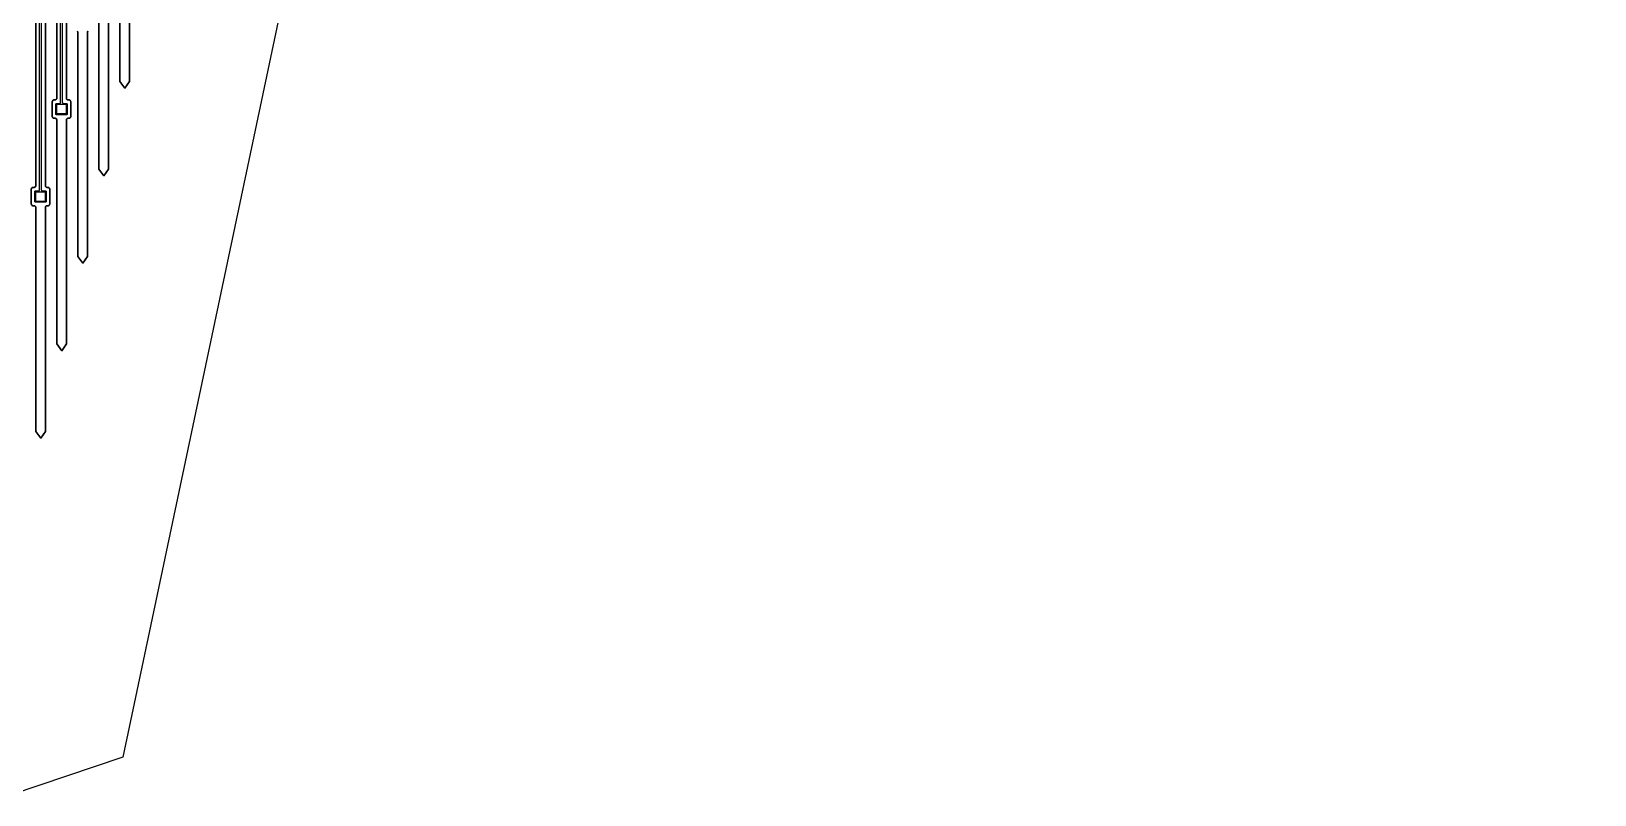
# Model space of a CAD drawing. Extents: x -2057 to 2225, y -44 to 31181.
# Drawn here: x 104 to 1891, y -44 to 829 of the extents above; entities that cross this region are included whole.
import ezdxf

# ---------------------------------------------------------------- set-up
doc = ezdxf.new("R2010")
doc.units = 0
for name, color, linetype in [('electrode', 6, 'CONTINUOUS'), ('etching', 7, 'CONTINUOUS'), ('L2D0_etching2', 4, 'CONTINUOUS'), ('L3D0_etching3', 5, 'CONTINUOUS'), ('metalization', 8, 'CONTINUOUS'), ('polyimide', 9, 'CONTINUOUS'), ('polyimide_etch_borders', 10, 'CONTINUOUS')]:
    doc.layers.add(name, color=color, linetype=linetype)

msp = doc.modelspace()

# ---------------------------------------------------------------- linework, layer by layer
at = {"layer": 'electrode'}
for points in [[(133.66, 734.247), (133.573, 734.255), (133.487, 734.27), (133.402, 734.293), (133.32, 734.323), (133.241, 734.36), (133.166, 734.403), (133.094, 734.453), (133.027, 734.509), (132.965, 734.571), (132.909, 734.638), (132.859, 734.71), (132.816, 734.785), (132.779, 734.864), (132.749, 734.946), (132.726, 735.031), (132.711, 735.117), (132.703, 735.204), (132.703, 744.291), (132.711, 744.378), (132.726, 744.464), (132.749, 744.548), (132.779, 744.63), (132.816, 744.71), (132.859, 744.785), (132.909, 744.857), (132.965, 744.924), (133.027, 744.985), (133.094, 745.042), (133.166, 745.092), (133.241, 745.135), (133.32, 745.172), (133.402, 745.202), (133.487, 745.225), (133.573, 745.24), (133.66, 745.247), (142.747, 745.247), (142.834, 745.24), (142.92, 745.225), (143.004, 745.202), (143.086, 745.172), (143.166, 745.135), (143.241, 745.092), (143.313, 745.042), (143.38, 744.985), (143.441, 744.924), (143.498, 744.857), (143.548, 744.785), (143.591, 744.71), (143.628, 744.63), (143.658, 744.548), (143.681, 744.464), (143.696, 744.378), (143.703, 744.291), (143.703, 735.204), (143.696, 735.117), (143.681, 735.031), (143.658, 734.946), (143.628, 734.864), (143.591, 734.785), (143.548, 734.71), (143.498, 734.638), (143.441, 734.571), (143.38, 734.509), (143.313, 734.453), (143.241, 734.403), (143.166, 734.36), (143.086, 734.323), (143.004, 734.293), (142.92, 734.27), (142.834, 734.255), (142.747, 734.247)], [(109.66, 634.247), (109.573, 634.255), (109.487, 634.27), (109.402, 634.293), (109.32, 634.323), (109.241, 634.36), (109.166, 634.403), (109.094, 634.453), (109.027, 634.509), (108.965, 634.571), (108.909, 634.638), (108.859, 634.71), (108.816, 634.785), (108.779, 634.864), (108.749, 634.946), (108.726, 635.031), (108.711, 635.117), (108.703, 635.204), (108.703, 644.291), (108.711, 644.378), (108.726, 644.464), (108.749, 644.548), (108.779, 644.63), (108.816, 644.71), (108.859, 644.785), (108.909, 644.857), (108.965, 644.924), (109.027, 644.985), (109.094, 645.042), (109.166, 645.092), (109.241, 645.135), (109.32, 645.172), (109.402, 645.202), (109.487, 645.225), (109.573, 645.24), (109.66, 645.247), (118.747, 645.247), (118.834, 645.24), (118.92, 645.225), (119.004, 645.202), (119.086, 645.172), (119.166, 645.135), (119.241, 645.092), (119.313, 645.042), (119.38, 644.985), (119.441, 644.924), (119.498, 644.857), (119.548, 644.785), (119.591, 644.71), (119.628, 644.63), (119.658, 644.548), (119.681, 644.464), (119.696, 644.378), (119.703, 644.291), (119.703, 635.204), (119.696, 635.117), (119.681, 635.031), (119.658, 634.946), (119.628, 634.864), (119.591, 634.785), (119.548, 634.71), (119.498, 634.638), (119.441, 634.571), (119.38, 634.509), (119.313, 634.453), (119.241, 634.403), (119.166, 634.36), (119.086, 634.323), (119.004, 634.293), (118.92, 634.27), (118.834, 634.255), (118.747, 634.247)]]:
    msp.add_lwpolyline(points, close=True, dxfattribs=at)
at = {"layer": 'etching'}
for points in [[(1890.612, 20342.595), (1890.612, 10404.624), (907.37, 8971.06), (907.37, 3311.52), (208.395, -1.125), (80.82, -44.08), (0, 0), (-775.12, 3311.52), (-775.12, 8985.76), (-1736.396, 10397.27), (-1736.396, 20343.044)], [(108.792, 9035.371), (108.792, 652.185), (108.784, 652.059), (108.769, 651.934), (108.745, 651.811), (108.714, 651.689), (108.675, 651.57), (108.629, 651.453), (108.575, 651.339), (108.515, 651.229), (108.447, 651.123), (108.373, 651.021), (108.293, 650.924), (108.207, 650.832), (108.116, 650.746), (108.019, 650.666), (107.917, 650.592), (107.811, 650.525), (107.701, 650.465), (107.587, 650.411), (107.47, 650.365), (107.351, 650.326), (107.229, 650.295), (107.105, 650.271), (106.981, 650.255), (106.855, 650.247), (105.641, 650.247), (105.515, 650.24), (105.39, 650.224), (105.267, 650.2), (105.145, 650.169), (105.026, 650.13), (104.909, 650.084), (104.795, 650.03), (104.685, 649.97), (104.579, 649.902), (104.477, 649.828), (104.38, 649.748), (104.288, 649.662), (104.202, 649.571), (104.122, 649.474), (104.048, 649.372), (103.981, 649.266), (103.921, 649.156), (103.867, 649.042), (103.821, 648.925), (103.782, 648.806), (103.751, 648.684), (103.727, 648.56), (103.711, 648.436), (103.703, 648.31), (103.703, 631.185), (103.711, 631.059), (103.727, 630.934), (103.751, 630.811), (103.782, 630.689), (103.821, 630.57), (103.867, 630.453), (103.921, 630.339), (103.981, 630.229), (104.048, 630.123), (104.122, 630.021), (104.202, 629.924), (104.288, 629.832), (104.38, 629.746), (104.477, 629.666), (104.579, 629.592), (104.685, 629.525), (104.795, 629.465), (104.909, 629.411), (105.026, 629.365), (105.145, 629.326), (105.267, 629.295), (105.39, 629.271), (105.515, 629.255), (105.641, 629.247), (106.855, 629.247), (106.981, 629.24), (107.105, 629.224), (107.229, 629.2), (107.351, 629.169), (107.47, 629.13), (107.587, 629.084), (107.701, 629.03), (107.811, 628.97), (107.917, 628.902), (108.019, 628.828), (108.116, 628.748), (108.207, 628.662), (108.293, 628.571), (108.373, 628.474), (108.447, 628.372), (108.515, 628.266), (108.575, 628.156), (108.629, 628.042), (108.675, 627.925), (108.714, 627.806), (108.745, 627.684), (108.769, 627.56), (108.784, 627.436), (108.792, 627.31), (108.792, 371.247), (114.472, 363.52), (119.754, 371.247), (119.792, 627.31), (119.8, 627.436), (119.816, 627.56), (119.84, 627.684), (119.871, 627.806), (119.91, 627.925), (119.956, 628.042), (120.009, 628.156), (120.07, 628.266), (120.137, 628.372), (120.211, 628.474), (120.291, 628.571), (120.377, 628.662), (120.469, 628.748), (120.566, 628.828), (120.668, 628.902), (120.774, 628.97), (120.884, 629.03), (120.998, 629.084), (121.114, 629.13), (121.234, 629.169), (121.356, 629.2), (121.479, 629.224), (121.604, 629.24), (121.729, 629.247), (122.766, 629.247), (122.892, 629.255), (123.016, 629.271), (123.14, 629.295), (123.262, 629.326), (123.381, 629.365), (123.498, 629.411), (123.612, 629.465), (123.722, 629.525), (123.828, 629.592), (123.93, 629.666), (124.027, 629.746), (124.118, 629.832), (124.204, 629.924), (124.284, 630.021), (124.358, 630.123), (124.426, 630.229), (124.486, 630.339), (124.54, 630.453), (124.586, 630.57), (124.625, 630.689), (124.656, 630.811), (124.68, 630.934), (124.696, 631.059), (124.703, 631.185), (124.703, 648.31), (124.696, 648.436), (124.68, 648.56), (124.656, 648.684), (124.625, 648.806), (124.586, 648.925), (124.54, 649.042), (124.486, 649.156), (124.426, 649.266), (124.358, 649.372), (124.284, 649.474), (124.204, 649.571), (124.118, 649.662), (124.027, 649.748), (123.93, 649.828), (123.828, 649.902), (123.722, 649.97), (123.612, 650.03), (123.498, 650.084), (123.381, 650.13), (123.262, 650.169), (123.14, 650.2), (123.016, 650.224), (122.892, 650.24), (122.766, 650.247), (121.729, 650.247), (121.604, 650.255), (121.479, 650.271), (121.356, 650.295), (121.234, 650.326), (121.114, 650.365), (120.998, 650.411), (120.884, 650.465), (120.774, 650.525), (120.668, 650.592), (120.566, 650.666), (120.469, 650.746), (120.377, 650.832), (120.291, 650.924), (120.211, 651.021), (120.137, 651.123), (120.07, 651.229), (120.009, 651.339), (119.956, 651.453), (119.91, 651.57), (119.871, 651.689), (119.84, 651.811), (119.816, 651.934), (119.8, 652.059), (119.792, 652.185), (119.792, 9035.371)], [(132.792, 9035.371), (132.792, 752.185), (132.784, 752.059), (132.769, 751.934), (132.745, 751.811), (132.714, 751.689), (132.675, 751.57), (132.629, 751.453), (132.575, 751.339), (132.515, 751.229), (132.447, 751.123), (132.373, 751.021), (132.293, 750.924), (132.207, 750.832), (132.116, 750.746), (132.019, 750.666), (131.917, 750.592), (131.811, 750.525), (131.701, 750.465), (131.587, 750.411), (131.47, 750.365), (131.351, 750.326), (131.229, 750.295), (131.105, 750.271), (130.981, 750.255), (130.855, 750.247), (129.641, 750.247), (129.515, 750.24), (129.39, 750.224), (129.267, 750.2), (129.145, 750.169), (129.026, 750.13), (128.909, 750.084), (128.795, 750.03), (128.685, 749.97), (128.579, 749.902), (128.477, 749.828), (128.38, 749.748), (128.288, 749.662), (128.202, 749.571), (128.122, 749.474), (128.048, 749.372), (127.981, 749.266), (127.921, 749.156), (127.867, 749.042), (127.821, 748.925), (127.782, 748.806), (127.751, 748.684), (127.727, 748.56), (127.711, 748.436), (127.703, 748.31), (127.703, 731.185), (127.711, 731.059), (127.727, 730.934), (127.751, 730.811), (127.782, 730.689), (127.821, 730.57), (127.867, 730.453), (127.921, 730.339), (127.981, 730.229), (128.048, 730.123), (128.122, 730.021), (128.202, 729.924), (128.288, 729.832), (128.38, 729.746), (128.477, 729.666), (128.579, 729.592), (128.685, 729.525), (128.795, 729.465), (128.909, 729.411), (129.026, 729.365), (129.145, 729.326), (129.267, 729.295), (129.39, 729.271), (129.515, 729.255), (129.641, 729.247), (130.855, 729.247), (130.981, 729.24), (131.105, 729.224), (131.229, 729.2), (131.351, 729.169), (131.47, 729.13), (131.587, 729.084), (131.701, 729.03), (131.811, 728.97), (131.917, 728.902), (132.019, 728.828), (132.116, 728.748), (132.207, 728.662), (132.293, 728.571), (132.373, 728.474), (132.447, 728.372), (132.515, 728.266), (132.575, 728.156), (132.629, 728.042), (132.675, 727.925), (132.714, 727.806), (132.745, 727.684), (132.769, 727.56), (132.784, 727.436), (132.792, 727.31), (132.792, 471.247), (138.472, 463.52), (143.754, 471.247), (143.792, 727.31), (143.8, 727.436), (143.816, 727.56), (143.84, 727.684), (143.871, 727.806), (143.91, 727.925), (143.956, 728.042), (144.009, 728.156), (144.07, 728.266), (144.137, 728.372), (144.211, 728.474), (144.291, 728.571), (144.377, 728.662), (144.469, 728.748), (144.566, 728.828), (144.668, 728.902), (144.774, 728.97), (144.884, 729.03), (144.998, 729.084), (145.114, 729.13), (145.234, 729.169), (145.356, 729.2), (145.479, 729.224), (145.604, 729.24), (145.729, 729.247), (146.766, 729.247), (146.892, 729.255), (147.016, 729.271), (147.14, 729.295), (147.262, 729.326), (147.381, 729.365), (147.498, 729.411), (147.612, 729.465), (147.722, 729.525), (147.828, 729.592), (147.93, 729.666), (148.027, 729.746), (148.118, 729.832), (148.204, 729.924), (148.284, 730.021), (148.358, 730.123), (148.426, 730.229), (148.486, 730.339), (148.54, 730.453), (148.586, 730.57), (148.625, 730.689), (148.656, 730.811), (148.68, 730.934), (148.696, 731.059), (148.703, 731.185), (148.703, 748.31), (148.696, 748.436), (148.68, 748.56), (148.656, 748.684), (148.625, 748.806), (148.586, 748.925), (148.54, 749.042), (148.486, 749.156), (148.426, 749.266), (148.358, 749.372), (148.284, 749.474), (148.204, 749.571), (148.118, 749.662), (148.027, 749.748), (147.93, 749.828), (147.828, 749.902), (147.722, 749.97), (147.612, 750.03), (147.498, 750.084), (147.381, 750.13), (147.262, 750.169), (147.14, 750.2), (147.016, 750.224), (146.892, 750.24), (146.766, 750.247), (145.729, 750.247), (145.604, 750.255), (145.479, 750.271), (145.356, 750.295), (145.234, 750.326), (145.114, 750.365), (144.998, 750.411), (144.884, 750.465), (144.774, 750.525), (144.668, 750.592), (144.566, 750.666), (144.469, 750.746), (144.377, 750.832), (144.291, 750.924), (144.211, 751.021), (144.137, 751.123), (144.07, 751.229), (144.009, 751.339), (143.956, 751.453), (143.91, 751.57), (143.871, 751.689), (143.84, 751.811), (143.816, 751.934), (143.8, 752.059), (143.792, 752.185), (143.792, 9035.371)], [(204.792, 1027.31), (204.792, 771.247), (210.472, 763.52), (215.754, 771.247), (215.792, 1027.31)], [(180.792, 927.31), (180.792, 671.247), (186.472, 663.52), (191.754, 671.247), (191.792, 927.31)], [(156.116, 828.748), (156.207, 828.662), (156.293, 828.571), (156.373, 828.474), (156.447, 828.372), (156.515, 828.266), (156.575, 828.156), (156.629, 828.042), (156.675, 827.925), (156.714, 827.806), (156.745, 827.684), (156.769, 827.56), (156.784, 827.436), (156.792, 827.31), (156.792, 571.247), (162.472, 563.52), (167.754, 571.247), (167.792, 827.31), (167.8, 827.436), (167.816, 827.56), (167.84, 827.684), (167.871, 827.806), (167.91, 827.925), (167.956, 828.042), (168.009, 828.156), (168.07, 828.266), (168.137, 828.372), (168.211, 828.474), (168.291, 828.571), (168.377, 828.662), (168.469, 828.748)]]:
    msp.add_lwpolyline(points, dxfattribs=at)
at = {"layer": 'L2D0_etching2'}
msp.add_lwpolyline([(1890.612, 20342.595), (1890.612, 10404.624), (907.37, 8971.06), (907.37, 3311.52), (208.395, -1.125), (80.82, -44.08), (0, 0), (-775.12, 3311.52), (-775.12, 8985.76), (-1736.396, 10397.27), (-1736.396, 20343.044)], dxfattribs=at)
at = {"layer": 'L3D0_etching3'}
for points in [[(1890.612, 20342.595), (1890.612, 10404.624), (907.37, 8971.06), (907.37, 3311.52), (208.395, -1.125), (80.82, -44.08), (0, 0), (-775.12, 3311.52), (-775.12, 8985.76), (-1736.396, 10397.27), (-1736.396, 20343.044)], [(108.792, 9035.371), (108.792, 652.185), (108.784, 652.059), (108.769, 651.934), (108.745, 651.811), (108.714, 651.689), (108.675, 651.57), (108.629, 651.453), (108.575, 651.339), (108.515, 651.229), (108.447, 651.123), (108.373, 651.021), (108.293, 650.924), (108.207, 650.832), (108.116, 650.746), (108.019, 650.666), (107.917, 650.592), (107.811, 650.525), (107.701, 650.465), (107.587, 650.411), (107.47, 650.365), (107.351, 650.326), (107.229, 650.295), (107.105, 650.271), (106.981, 650.255), (106.855, 650.247), (105.641, 650.247), (105.515, 650.24), (105.39, 650.224), (105.267, 650.2), (105.145, 650.169), (105.026, 650.13), (104.909, 650.084), (104.795, 650.03), (104.685, 649.97), (104.579, 649.902), (104.477, 649.828), (104.38, 649.748), (104.288, 649.662), (104.202, 649.571), (104.122, 649.474), (104.048, 649.372), (103.981, 649.266), (103.921, 649.156), (103.867, 649.042), (103.821, 648.925), (103.782, 648.806), (103.751, 648.684), (103.727, 648.56), (103.711, 648.436), (103.703, 648.31), (103.703, 631.185), (103.711, 631.059), (103.727, 630.934), (103.751, 630.811), (103.782, 630.689), (103.821, 630.57), (103.867, 630.453), (103.921, 630.339), (103.981, 630.229), (104.048, 630.123), (104.122, 630.021), (104.202, 629.924), (104.288, 629.832), (104.38, 629.746), (104.477, 629.666), (104.579, 629.592), (104.685, 629.525), (104.795, 629.465), (104.909, 629.411), (105.026, 629.365), (105.145, 629.326), (105.267, 629.295), (105.39, 629.271), (105.515, 629.255), (105.641, 629.247), (106.855, 629.247), (106.981, 629.24), (107.105, 629.224), (107.229, 629.2), (107.351, 629.169), (107.47, 629.13), (107.587, 629.084), (107.701, 629.03), (107.811, 628.97), (107.917, 628.902), (108.019, 628.828), (108.116, 628.748), (108.207, 628.662), (108.293, 628.571), (108.373, 628.474), (108.447, 628.372), (108.515, 628.266), (108.575, 628.156), (108.629, 628.042), (108.675, 627.925), (108.714, 627.806), (108.745, 627.684), (108.769, 627.56), (108.784, 627.436), (108.792, 627.31), (108.792, 371.247), (114.472, 363.52), (119.754, 371.247), (119.792, 627.31), (119.8, 627.436), (119.816, 627.56), (119.84, 627.684), (119.871, 627.806), (119.91, 627.925), (119.956, 628.042), (120.009, 628.156), (120.07, 628.266), (120.137, 628.372), (120.211, 628.474), (120.291, 628.571), (120.377, 628.662), (120.469, 628.748), (120.566, 628.828), (120.668, 628.902), (120.774, 628.97), (120.884, 629.03), (120.998, 629.084), (121.114, 629.13), (121.234, 629.169), (121.356, 629.2), (121.479, 629.224), (121.604, 629.24), (121.729, 629.247), (122.766, 629.247), (122.892, 629.255), (123.016, 629.271), (123.14, 629.295), (123.262, 629.326), (123.381, 629.365), (123.498, 629.411), (123.612, 629.465), (123.722, 629.525), (123.828, 629.592), (123.93, 629.666), (124.027, 629.746), (124.118, 629.832), (124.204, 629.924), (124.284, 630.021), (124.358, 630.123), (124.426, 630.229), (124.486, 630.339), (124.54, 630.453), (124.586, 630.57), (124.625, 630.689), (124.656, 630.811), (124.68, 630.934), (124.696, 631.059), (124.703, 631.185), (124.703, 648.31), (124.696, 648.436), (124.68, 648.56), (124.656, 648.684), (124.625, 648.806), (124.586, 648.925), (124.54, 649.042), (124.486, 649.156), (124.426, 649.266), (124.358, 649.372), (124.284, 649.474), (124.204, 649.571), (124.118, 649.662), (124.027, 649.748), (123.93, 649.828), (123.828, 649.902), (123.722, 649.97), (123.612, 650.03), (123.498, 650.084), (123.381, 650.13), (123.262, 650.169), (123.14, 650.2), (123.016, 650.224), (122.892, 650.24), (122.766, 650.247), (121.729, 650.247), (121.604, 650.255), (121.479, 650.271), (121.356, 650.295), (121.234, 650.326), (121.114, 650.365), (120.998, 650.411), (120.884, 650.465), (120.774, 650.525), (120.668, 650.592), (120.566, 650.666), (120.469, 650.746), (120.377, 650.832), (120.291, 650.924), (120.211, 651.021), (120.137, 651.123), (120.07, 651.229), (120.009, 651.339), (119.956, 651.453), (119.91, 651.57), (119.871, 651.689), (119.84, 651.811), (119.816, 651.934), (119.8, 652.059), (119.792, 652.185), (119.792, 9035.371)], [(132.792, 9035.371), (132.792, 752.185), (132.784, 752.059), (132.769, 751.934), (132.745, 751.811), (132.714, 751.689), (132.675, 751.57), (132.629, 751.453), (132.575, 751.339), (132.515, 751.229), (132.447, 751.123), (132.373, 751.021), (132.293, 750.924), (132.207, 750.832), (132.116, 750.746), (132.019, 750.666), (131.917, 750.592), (131.811, 750.525), (131.701, 750.465), (131.587, 750.411), (131.47, 750.365), (131.351, 750.326), (131.229, 750.295), (131.105, 750.271), (130.981, 750.255), (130.855, 750.247), (129.641, 750.247), (129.515, 750.24), (129.39, 750.224), (129.267, 750.2), (129.145, 750.169), (129.026, 750.13), (128.909, 750.084), (128.795, 750.03), (128.685, 749.97), (128.579, 749.902), (128.477, 749.828), (128.38, 749.748), (128.288, 749.662), (128.202, 749.571), (128.122, 749.474), (128.048, 749.372), (127.981, 749.266), (127.921, 749.156), (127.867, 749.042), (127.821, 748.925), (127.782, 748.806), (127.751, 748.684), (127.727, 748.56), (127.711, 748.436), (127.703, 748.31), (127.703, 731.185), (127.711, 731.059), (127.727, 730.934), (127.751, 730.811), (127.782, 730.689), (127.821, 730.57), (127.867, 730.453), (127.921, 730.339), (127.981, 730.229), (128.048, 730.123), (128.122, 730.021), (128.202, 729.924), (128.288, 729.832), (128.38, 729.746), (128.477, 729.666), (128.579, 729.592), (128.685, 729.525), (128.795, 729.465), (128.909, 729.411), (129.026, 729.365), (129.145, 729.326), (129.267, 729.295), (129.39, 729.271), (129.515, 729.255), (129.641, 729.247), (130.855, 729.247), (130.981, 729.24), (131.105, 729.224), (131.229, 729.2), (131.351, 729.169), (131.47, 729.13), (131.587, 729.084), (131.701, 729.03), (131.811, 728.97), (131.917, 728.902), (132.019, 728.828), (132.116, 728.748), (132.207, 728.662), (132.293, 728.571), (132.373, 728.474), (132.447, 728.372), (132.515, 728.266), (132.575, 728.156), (132.629, 728.042), (132.675, 727.925), (132.714, 727.806), (132.745, 727.684), (132.769, 727.56), (132.784, 727.436), (132.792, 727.31), (132.792, 471.247), (138.472, 463.52), (143.754, 471.247), (143.792, 727.31), (143.8, 727.436), (143.816, 727.56), (143.84, 727.684), (143.871, 727.806), (143.91, 727.925), (143.956, 728.042), (144.009, 728.156), (144.07, 728.266), (144.137, 728.372), (144.211, 728.474), (144.291, 728.571), (144.377, 728.662), (144.469, 728.748), (144.566, 728.828), (144.668, 728.902), (144.774, 728.97), (144.884, 729.03), (144.998, 729.084), (145.114, 729.13), (145.234, 729.169), (145.356, 729.2), (145.479, 729.224), (145.604, 729.24), (145.729, 729.247), (146.766, 729.247), (146.892, 729.255), (147.016, 729.271), (147.14, 729.295), (147.262, 729.326), (147.381, 729.365), (147.498, 729.411), (147.612, 729.465), (147.722, 729.525), (147.828, 729.592), (147.93, 729.666), (148.027, 729.746), (148.118, 729.832), (148.204, 729.924), (148.284, 730.021), (148.358, 730.123), (148.426, 730.229), (148.486, 730.339), (148.54, 730.453), (148.586, 730.57), (148.625, 730.689), (148.656, 730.811), (148.68, 730.934), (148.696, 731.059), (148.703, 731.185), (148.703, 748.31), (148.696, 748.436), (148.68, 748.56), (148.656, 748.684), (148.625, 748.806), (148.586, 748.925), (148.54, 749.042), (148.486, 749.156), (148.426, 749.266), (148.358, 749.372), (148.284, 749.474), (148.204, 749.571), (148.118, 749.662), (148.027, 749.748), (147.93, 749.828), (147.828, 749.902), (147.722, 749.97), (147.612, 750.03), (147.498, 750.084), (147.381, 750.13), (147.262, 750.169), (147.14, 750.2), (147.016, 750.224), (146.892, 750.24), (146.766, 750.247), (145.729, 750.247), (145.604, 750.255), (145.479, 750.271), (145.356, 750.295), (145.234, 750.326), (145.114, 750.365), (144.998, 750.411), (144.884, 750.465), (144.774, 750.525), (144.668, 750.592), (144.566, 750.666), (144.469, 750.746), (144.377, 750.832), (144.291, 750.924), (144.211, 751.021), (144.137, 751.123), (144.07, 751.229), (144.009, 751.339), (143.956, 751.453), (143.91, 751.57), (143.871, 751.689), (143.84, 751.811), (143.816, 751.934), (143.8, 752.059), (143.792, 752.185), (143.792, 9035.371)], [(204.792, 1027.31), (204.792, 771.247), (210.472, 763.52), (215.754, 771.247), (215.792, 1027.31)], [(180.792, 927.31), (180.792, 671.247), (186.472, 663.52), (191.754, 671.247), (191.792, 927.31)], [(156.116, 828.748), (156.207, 828.662), (156.293, 828.571), (156.373, 828.474), (156.447, 828.372), (156.515, 828.266), (156.575, 828.156), (156.629, 828.042), (156.675, 827.925), (156.714, 827.806), (156.745, 827.684), (156.769, 827.56), (156.784, 827.436), (156.792, 827.31), (156.792, 571.247), (162.472, 563.52), (167.754, 571.247), (167.792, 827.31), (167.8, 827.436), (167.816, 827.56), (167.84, 827.684), (167.871, 827.806), (167.91, 827.925), (167.956, 828.042), (168.009, 828.156), (168.07, 828.266), (168.137, 828.372), (168.211, 828.474), (168.291, 828.571), (168.377, 828.662), (168.469, 828.748)]]:
    msp.add_lwpolyline(points, dxfattribs=at)
at = {"layer": 'metalization'}
for points in [[(115.142, 9040.22), (115.142, 647.204), (115.15, 647.117), (115.165, 647.031), (115.188, 646.946), (115.218, 646.864), (115.254, 646.785), (115.298, 646.71), (115.348, 646.638), (115.404, 646.571), (115.466, 646.509), (115.533, 646.453), (115.604, 646.403), (115.68, 646.36), (115.759, 646.323), (115.841, 646.293), (115.926, 646.27), (116.012, 646.255), (116.099, 646.247), (119.747, 646.247), (119.834, 646.24), (119.92, 646.225), (120.004, 646.202), (120.086, 646.172), (120.166, 646.135), (120.241, 646.092), (120.313, 646.042), (120.38, 645.985), (120.441, 645.924), (120.498, 645.857), (120.548, 645.785), (120.591, 645.71), (120.628, 645.63), (120.658, 645.548), (120.681, 645.464), (120.696, 645.378), (120.703, 645.291), (120.703, 634.204), (120.696, 634.117), (120.681, 634.031), (120.658, 633.946), (120.628, 633.864), (120.591, 633.785), (120.548, 633.71), (120.498, 633.638), (120.441, 633.571), (120.38, 633.509), (120.313, 633.453), (120.241, 633.403), (120.166, 633.36), (120.086, 633.323), (120.004, 633.293), (119.92, 633.27), (119.834, 633.255), (119.747, 633.247), (108.66, 633.247), (108.573, 633.255), (108.487, 633.27), (108.402, 633.293), (108.32, 633.323), (108.241, 633.36), (108.166, 633.403), (108.094, 633.453), (108.027, 633.509), (107.965, 633.571), (107.909, 633.638), (107.859, 633.71), (107.816, 633.785), (107.779, 633.864), (107.749, 633.946), (107.726, 634.031), (107.711, 634.117), (107.703, 634.204), (107.703, 645.291), (107.711, 645.378), (107.726, 645.464), (107.749, 645.548), (107.779, 645.63), (107.816, 645.71), (107.859, 645.785), (107.909, 645.857), (107.965, 645.924), (108.027, 645.985), (108.094, 646.042), (108.166, 646.092), (108.241, 646.135), (108.32, 646.172), (108.402, 646.202), (108.487, 646.225), (108.573, 646.24), (108.66, 646.247), (112.186, 646.247), (112.273, 646.255), (112.359, 646.27), (112.443, 646.293), (112.525, 646.323), (112.604, 646.36), (112.68, 646.403), (112.752, 646.453), (112.819, 646.509), (112.88, 646.571), (112.936, 646.638), (112.986, 646.71), (113.03, 646.785), (113.067, 646.864), (113.097, 646.946), (113.12, 647.031), (113.135, 647.117), (113.142, 647.204), (113.142, 9040.22)], [(139.142, 9040.22), (139.142, 747.204), (139.15, 747.117), (139.165, 747.031), (139.188, 746.946), (139.218, 746.864), (139.254, 746.785), (139.298, 746.71), (139.348, 746.638), (139.404, 746.571), (139.466, 746.509), (139.533, 746.453), (139.604, 746.403), (139.68, 746.36), (139.759, 746.323), (139.841, 746.293), (139.926, 746.27), (140.012, 746.255), (140.099, 746.247), (143.747, 746.247), (143.834, 746.24), (143.92, 746.225), (144.004, 746.202), (144.086, 746.172), (144.166, 746.135), (144.241, 746.092), (144.313, 746.042), (144.38, 745.985), (144.441, 745.924), (144.498, 745.857), (144.548, 745.785), (144.591, 745.71), (144.628, 745.63), (144.658, 745.548), (144.681, 745.464), (144.696, 745.378), (144.703, 745.291), (144.703, 734.204), (144.696, 734.117), (144.681, 734.031), (144.658, 733.946), (144.628, 733.864), (144.591, 733.785), (144.548, 733.71), (144.498, 733.638), (144.441, 733.571), (144.38, 733.509), (144.313, 733.453), (144.241, 733.403), (144.166, 733.36), (144.086, 733.323), (144.004, 733.293), (143.92, 733.27), (143.834, 733.255), (143.747, 733.247), (132.66, 733.247), (132.573, 733.255), (132.487, 733.27), (132.402, 733.293), (132.32, 733.323), (132.241, 733.36), (132.166, 733.403), (132.094, 733.453), (132.027, 733.509), (131.965, 733.571), (131.909, 733.638), (131.859, 733.71), (131.816, 733.785), (131.779, 733.864), (131.749, 733.946), (131.726, 734.031), (131.711, 734.117), (131.703, 734.204), (131.703, 745.291), (131.711, 745.378), (131.726, 745.464), (131.749, 745.548), (131.779, 745.63), (131.816, 745.71), (131.859, 745.785), (131.909, 745.857), (131.965, 745.924), (132.027, 745.985), (132.094, 746.042), (132.166, 746.092), (132.241, 746.135), (132.32, 746.172), (132.402, 746.202), (132.487, 746.225), (132.573, 746.24), (132.66, 746.247), (136.186, 746.247), (136.273, 746.255), (136.359, 746.27), (136.443, 746.293), (136.525, 746.323), (136.604, 746.36), (136.68, 746.403), (136.752, 746.453), (136.819, 746.509), (136.88, 746.571), (136.936, 746.638), (136.986, 746.71), (137.03, 746.785), (137.067, 746.864), (137.097, 746.946), (137.12, 747.031), (137.135, 747.117), (137.142, 747.204), (137.142, 9040.22)]]:
    msp.add_lwpolyline(points, dxfattribs=at)
at = {"layer": 'polyimide'}
for points in [[(119.792, 9035.371), (119.792, 652.185), (119.8, 652.059), (119.816, 651.934), (119.84, 651.811), (119.871, 651.689), (119.91, 651.57), (119.956, 651.453), (120.009, 651.339), (120.07, 651.229), (120.137, 651.123), (120.211, 651.021), (120.291, 650.924), (120.377, 650.832), (120.469, 650.746), (120.566, 650.666), (120.668, 650.592), (120.774, 650.525), (120.884, 650.465), (120.998, 650.411), (121.114, 650.365), (121.234, 650.326), (121.356, 650.295), (121.479, 650.271), (121.604, 650.255), (121.729, 650.247), (122.766, 650.247), (122.892, 650.24), (123.016, 650.224), (123.14, 650.2), (123.262, 650.169), (123.381, 650.13), (123.498, 650.084), (123.612, 650.03), (123.722, 649.97), (123.828, 649.902), (123.93, 649.828), (124.027, 649.748), (124.118, 649.662), (124.204, 649.571), (124.284, 649.474), (124.358, 649.372), (124.426, 649.266), (124.486, 649.156), (124.54, 649.042), (124.586, 648.925), (124.625, 648.806), (124.656, 648.684), (124.68, 648.56), (124.696, 648.436), (124.703, 648.31), (124.703, 631.185), (124.696, 631.059), (124.68, 630.934), (124.656, 630.811), (124.625, 630.689), (124.586, 630.57), (124.54, 630.453), (124.486, 630.339), (124.426, 630.229), (124.358, 630.123), (124.284, 630.021), (124.204, 629.924), (124.118, 629.832), (124.027, 629.746), (123.93, 629.666), (123.828, 629.592), (123.722, 629.525), (123.612, 629.465), (123.498, 629.411), (123.381, 629.365), (123.262, 629.326), (123.14, 629.295), (123.016, 629.271), (122.892, 629.255), (122.766, 629.247), (121.729, 629.247), (121.604, 629.24), (121.479, 629.224), (121.356, 629.2), (121.234, 629.169), (121.114, 629.13), (120.998, 629.084), (120.884, 629.03), (120.774, 628.97), (120.668, 628.902), (120.566, 628.828), (120.469, 628.748), (120.377, 628.662), (120.291, 628.571), (120.211, 628.474), (120.137, 628.372), (120.07, 628.266), (120.009, 628.156), (119.956, 628.042), (119.91, 627.925), (119.871, 627.806), (119.84, 627.684), (119.816, 627.56), (119.8, 627.436), (119.792, 627.31), (119.754, 371.247), (114.472, 363.52), (108.792, 371.247), (108.792, 627.31), (108.784, 627.436), (108.769, 627.56), (108.745, 627.684), (108.714, 627.806), (108.675, 627.925), (108.629, 628.042), (108.575, 628.156), (108.515, 628.266), (108.447, 628.372), (108.373, 628.474), (108.293, 628.571), (108.207, 628.662), (108.116, 628.748), (108.019, 628.828), (107.917, 628.902), (107.811, 628.97), (107.701, 629.03), (107.587, 629.084), (107.47, 629.13), (107.351, 629.169), (107.229, 629.2), (107.105, 629.224), (106.981, 629.24), (106.855, 629.247), (105.641, 629.247), (105.515, 629.255), (105.39, 629.271), (105.267, 629.295), (105.145, 629.326), (105.026, 629.365), (104.909, 629.411), (104.795, 629.465), (104.685, 629.525), (104.579, 629.592), (104.477, 629.666), (104.38, 629.746), (104.288, 629.832), (104.202, 629.924), (104.122, 630.021), (104.048, 630.123), (103.981, 630.229), (103.921, 630.339), (103.867, 630.453), (103.821, 630.57), (103.782, 630.689), (103.751, 630.811), (103.727, 630.934), (103.711, 631.059), (103.703, 631.185), (103.703, 648.31), (103.711, 648.436), (103.727, 648.56), (103.751, 648.684), (103.782, 648.806), (103.821, 648.925), (103.867, 649.042), (103.921, 649.156), (103.981, 649.266), (104.048, 649.372), (104.122, 649.474), (104.202, 649.571), (104.288, 649.662), (104.38, 649.748), (104.477, 649.828), (104.579, 649.902), (104.685, 649.97), (104.795, 650.03), (104.909, 650.084), (105.026, 650.13), (105.145, 650.169), (105.267, 650.2), (105.39, 650.224), (105.515, 650.24), (105.641, 650.247), (106.855, 650.247), (106.981, 650.255), (107.105, 650.271), (107.229, 650.295), (107.351, 650.326), (107.47, 650.365), (107.587, 650.411), (107.701, 650.465), (107.811, 650.525), (107.917, 650.592), (108.019, 650.666), (108.116, 650.746), (108.207, 650.832), (108.293, 650.924), (108.373, 651.021), (108.447, 651.123), (108.515, 651.229), (108.575, 651.339), (108.629, 651.453), (108.675, 651.57), (108.714, 651.689), (108.745, 651.811), (108.769, 651.934), (108.784, 652.059), (108.792, 652.185), (108.792, 9035.371)], [(108.792, 9035.371), (108.792, 652.185), (108.784, 652.059), (108.769, 651.934), (108.745, 651.811), (108.714, 651.689), (108.675, 651.57), (108.629, 651.453), (108.575, 651.339), (108.515, 651.229), (108.447, 651.123), (108.373, 651.021), (108.293, 650.924), (108.207, 650.832), (108.116, 650.746), (108.019, 650.666), (107.917, 650.592), (107.811, 650.525), (107.701, 650.465), (107.587, 650.411), (107.47, 650.365), (107.351, 650.326), (107.229, 650.295), (107.105, 650.271), (106.981, 650.255), (106.855, 650.247), (105.641, 650.247), (105.515, 650.24), (105.39, 650.224), (105.267, 650.2), (105.145, 650.169), (105.026, 650.13), (104.909, 650.084), (104.795, 650.03), (104.685, 649.97), (104.579, 649.902), (104.477, 649.828), (104.38, 649.748), (104.288, 649.662), (104.202, 649.571), (104.122, 649.474), (104.048, 649.372), (103.981, 649.266), (103.921, 649.156), (103.867, 649.042), (103.821, 648.925), (103.782, 648.806), (103.751, 648.684), (103.727, 648.56), (103.711, 648.436), (103.703, 648.31), (103.703, 631.185), (103.711, 631.059), (103.727, 630.934), (103.751, 630.811), (103.782, 630.689), (103.821, 630.57), (103.867, 630.453), (103.921, 630.339), (103.981, 630.229), (104.048, 630.123), (104.122, 630.021), (104.202, 629.924), (104.288, 629.832), (104.38, 629.746), (104.477, 629.666), (104.579, 629.592), (104.685, 629.525), (104.795, 629.465), (104.909, 629.411), (105.026, 629.365), (105.145, 629.326), (105.267, 629.295), (105.39, 629.271), (105.515, 629.255), (105.641, 629.247), (106.855, 629.247), (106.981, 629.24), (107.105, 629.224), (107.229, 629.2), (107.351, 629.169), (107.47, 629.13), (107.587, 629.084), (107.701, 629.03), (107.811, 628.97), (107.917, 628.902), (108.019, 628.828), (108.116, 628.748), (108.207, 628.662), (108.293, 628.571), (108.373, 628.474), (108.447, 628.372), (108.515, 628.266), (108.575, 628.156), (108.629, 628.042), (108.675, 627.925), (108.714, 627.806), (108.745, 627.684), (108.769, 627.56), (108.784, 627.436), (108.792, 627.31), (108.792, 371.247), (114.472, 363.52), (119.754, 371.247), (119.792, 627.31), (119.8, 627.436), (119.816, 627.56), (119.84, 627.684), (119.871, 627.806), (119.91, 627.925), (119.956, 628.042), (120.009, 628.156), (120.07, 628.266), (120.137, 628.372), (120.211, 628.474), (120.291, 628.571), (120.377, 628.662), (120.469, 628.748), (120.566, 628.828), (120.668, 628.902), (120.774, 628.97), (120.884, 629.03), (120.998, 629.084), (121.114, 629.13), (121.234, 629.169), (121.356, 629.2), (121.479, 629.224), (121.604, 629.24), (121.729, 629.247), (122.766, 629.247), (122.892, 629.255), (123.016, 629.271), (123.14, 629.295), (123.262, 629.326), (123.381, 629.365), (123.498, 629.411), (123.612, 629.465), (123.722, 629.525), (123.828, 629.592), (123.93, 629.666), (124.027, 629.746), (124.118, 629.832), (124.204, 629.924), (124.284, 630.021), (124.358, 630.123), (124.426, 630.229), (124.486, 630.339), (124.54, 630.453), (124.586, 630.57), (124.625, 630.689), (124.656, 630.811), (124.68, 630.934), (124.696, 631.059), (124.703, 631.185), (124.703, 648.31), (124.696, 648.436), (124.68, 648.56), (124.656, 648.684), (124.625, 648.806), (124.586, 648.925), (124.54, 649.042), (124.486, 649.156), (124.426, 649.266), (124.358, 649.372), (124.284, 649.474), (124.204, 649.571), (124.118, 649.662), (124.027, 649.748), (123.93, 649.828), (123.828, 649.902), (123.722, 649.97), (123.612, 650.03), (123.498, 650.084), (123.381, 650.13), (123.262, 650.169), (123.14, 650.2), (123.016, 650.224), (122.892, 650.24), (122.766, 650.247), (121.729, 650.247), (121.604, 650.255), (121.479, 650.271), (121.356, 650.295), (121.234, 650.326), (121.114, 650.365), (120.998, 650.411), (120.884, 650.465), (120.774, 650.525), (120.668, 650.592), (120.566, 650.666), (120.469, 650.746), (120.377, 650.832), (120.291, 650.924), (120.211, 651.021), (120.137, 651.123), (120.07, 651.229), (120.009, 651.339), (119.956, 651.453), (119.91, 651.57), (119.871, 651.689), (119.84, 651.811), (119.816, 651.934), (119.8, 652.059), (119.792, 652.185), (119.792, 9035.371)], [(143.792, 9035.371), (143.792, 752.185), (143.8, 752.059), (143.816, 751.934), (143.84, 751.811), (143.871, 751.689), (143.91, 751.57), (143.956, 751.453), (144.009, 751.339), (144.07, 751.229), (144.137, 751.123), (144.211, 751.021), (144.291, 750.924), (144.377, 750.832), (144.469, 750.746), (144.566, 750.666), (144.668, 750.592), (144.774, 750.525), (144.884, 750.465), (144.998, 750.411), (145.114, 750.365), (145.234, 750.326), (145.356, 750.295), (145.479, 750.271), (145.604, 750.255), (145.729, 750.247), (146.766, 750.247), (146.892, 750.24), (147.016, 750.224), (147.14, 750.2), (147.262, 750.169), (147.381, 750.13), (147.498, 750.084), (147.612, 750.03), (147.722, 749.97), (147.828, 749.902), (147.93, 749.828), (148.027, 749.748), (148.118, 749.662), (148.204, 749.571), (148.284, 749.474), (148.358, 749.372), (148.426, 749.266), (148.486, 749.156), (148.54, 749.042), (148.586, 748.925), (148.625, 748.806), (148.656, 748.684), (148.68, 748.56), (148.696, 748.436), (148.703, 748.31), (148.703, 731.185), (148.696, 731.059), (148.68, 730.934), (148.656, 730.811), (148.625, 730.689), (148.586, 730.57), (148.54, 730.453), (148.486, 730.339), (148.426, 730.229), (148.358, 730.123), (148.284, 730.021), (148.204, 729.924), (148.118, 729.832), (148.027, 729.746), (147.93, 729.666), (147.828, 729.592), (147.722, 729.525), (147.612, 729.465), (147.498, 729.411), (147.381, 729.365), (147.262, 729.326), (147.14, 729.295), (147.016, 729.271), (146.892, 729.255), (146.766, 729.247), (145.729, 729.247), (145.604, 729.24), (145.479, 729.224), (145.356, 729.2), (145.234, 729.169), (145.114, 729.13), (144.998, 729.084), (144.884, 729.03), (144.774, 728.97), (144.668, 728.902), (144.566, 728.828), (144.469, 728.748), (144.377, 728.662), (144.291, 728.571), (144.211, 728.474), (144.137, 728.372), (144.07, 728.266), (144.009, 728.156), (143.956, 728.042), (143.91, 727.925), (143.871, 727.806), (143.84, 727.684), (143.816, 727.56), (143.8, 727.436), (143.792, 727.31), (143.754, 471.247), (138.472, 463.52), (132.792, 471.247), (132.792, 727.31), (132.784, 727.436), (132.769, 727.56), (132.745, 727.684), (132.714, 727.806), (132.675, 727.925), (132.629, 728.042), (132.575, 728.156), (132.515, 728.266), (132.447, 728.372), (132.373, 728.474), (132.293, 728.571), (132.207, 728.662), (132.116, 728.748), (132.019, 728.828), (131.917, 728.902), (131.811, 728.97), (131.701, 729.03), (131.587, 729.084), (131.47, 729.13), (131.351, 729.169), (131.229, 729.2), (131.105, 729.224), (130.981, 729.24), (130.855, 729.247), (129.641, 729.247), (129.515, 729.255), (129.39, 729.271), (129.267, 729.295), (129.145, 729.326), (129.026, 729.365), (128.909, 729.411), (128.795, 729.465), (128.685, 729.525), (128.579, 729.592), (128.477, 729.666), (128.38, 729.746), (128.288, 729.832), (128.202, 729.924), (128.122, 730.021), (128.048, 730.123), (127.981, 730.229), (127.921, 730.339), (127.867, 730.453), (127.821, 730.57), (127.782, 730.689), (127.751, 730.811), (127.727, 730.934), (127.711, 731.059), (127.703, 731.185), (127.703, 748.31), (127.711, 748.436), (127.727, 748.56), (127.751, 748.684), (127.782, 748.806), (127.821, 748.925), (127.867, 749.042), (127.921, 749.156), (127.981, 749.266), (128.048, 749.372), (128.122, 749.474), (128.202, 749.571), (128.288, 749.662), (128.38, 749.748), (128.477, 749.828), (128.579, 749.902), (128.685, 749.97), (128.795, 750.03), (128.909, 750.084), (129.026, 750.13), (129.145, 750.169), (129.267, 750.2), (129.39, 750.224), (129.515, 750.24), (129.641, 750.247), (130.855, 750.247), (130.981, 750.255), (131.105, 750.271), (131.229, 750.295), (131.351, 750.326), (131.47, 750.365), (131.587, 750.411), (131.701, 750.465), (131.811, 750.525), (131.917, 750.592), (132.019, 750.666), (132.116, 750.746), (132.207, 750.832), (132.293, 750.924), (132.373, 751.021), (132.447, 751.123), (132.515, 751.229), (132.575, 751.339), (132.629, 751.453), (132.675, 751.57), (132.714, 751.689), (132.745, 751.811), (132.769, 751.934), (132.784, 752.059), (132.792, 752.185), (132.792, 9035.371)], [(132.792, 9035.371), (132.792, 752.185), (132.784, 752.059), (132.769, 751.934), (132.745, 751.811), (132.714, 751.689), (132.675, 751.57), (132.629, 751.453), (132.575, 751.339), (132.515, 751.229), (132.447, 751.123), (132.373, 751.021), (132.293, 750.924), (132.207, 750.832), (132.116, 750.746), (132.019, 750.666), (131.917, 750.592), (131.811, 750.525), (131.701, 750.465), (131.587, 750.411), (131.47, 750.365), (131.351, 750.326), (131.229, 750.295), (131.105, 750.271), (130.981, 750.255), (130.855, 750.247), (129.641, 750.247), (129.515, 750.24), (129.39, 750.224), (129.267, 750.2), (129.145, 750.169), (129.026, 750.13), (128.909, 750.084), (128.795, 750.03), (128.685, 749.97), (128.579, 749.902), (128.477, 749.828), (128.38, 749.748), (128.288, 749.662), (128.202, 749.571), (128.122, 749.474), (128.048, 749.372), (127.981, 749.266), (127.921, 749.156), (127.867, 749.042), (127.821, 748.925), (127.782, 748.806), (127.751, 748.684), (127.727, 748.56), (127.711, 748.436), (127.703, 748.31), (127.703, 731.185), (127.711, 731.059), (127.727, 730.934), (127.751, 730.811), (127.782, 730.689), (127.821, 730.57), (127.867, 730.453), (127.921, 730.339), (127.981, 730.229), (128.048, 730.123), (128.122, 730.021), (128.202, 729.924), (128.288, 729.832), (128.38, 729.746), (128.477, 729.666), (128.579, 729.592), (128.685, 729.525), (128.795, 729.465), (128.909, 729.411), (129.026, 729.365), (129.145, 729.326), (129.267, 729.295), (129.39, 729.271), (129.515, 729.255), (129.641, 729.247), (130.855, 729.247), (130.981, 729.24), (131.105, 729.224), (131.229, 729.2), (131.351, 729.169), (131.47, 729.13), (131.587, 729.084), (131.701, 729.03), (131.811, 728.97), (131.917, 728.902), (132.019, 728.828), (132.116, 728.748), (132.207, 728.662), (132.293, 728.571), (132.373, 728.474), (132.447, 728.372), (132.515, 728.266), (132.575, 728.156), (132.629, 728.042), (132.675, 727.925), (132.714, 727.806), (132.745, 727.684), (132.769, 727.56), (132.784, 727.436), (132.792, 727.31), (132.792, 471.247), (138.472, 463.52), (143.754, 471.247), (143.792, 727.31), (143.8, 727.436), (143.816, 727.56), (143.84, 727.684), (143.871, 727.806), (143.91, 727.925), (143.956, 728.042), (144.009, 728.156), (144.07, 728.266), (144.137, 728.372), (144.211, 728.474), (144.291, 728.571), (144.377, 728.662), (144.469, 728.748), (144.566, 728.828), (144.668, 728.902), (144.774, 728.97), (144.884, 729.03), (144.998, 729.084), (145.114, 729.13), (145.234, 729.169), (145.356, 729.2), (145.479, 729.224), (145.604, 729.24), (145.729, 729.247), (146.766, 729.247), (146.892, 729.255), (147.016, 729.271), (147.14, 729.295), (147.262, 729.326), (147.381, 729.365), (147.498, 729.411), (147.612, 729.465), (147.722, 729.525), (147.828, 729.592), (147.93, 729.666), (148.027, 729.746), (148.118, 729.832), (148.204, 729.924), (148.284, 730.021), (148.358, 730.123), (148.426, 730.229), (148.486, 730.339), (148.54, 730.453), (148.586, 730.57), (148.625, 730.689), (148.656, 730.811), (148.68, 730.934), (148.696, 731.059), (148.703, 731.185), (148.703, 748.31), (148.696, 748.436), (148.68, 748.56), (148.656, 748.684), (148.625, 748.806), (148.586, 748.925), (148.54, 749.042), (148.486, 749.156), (148.426, 749.266), (148.358, 749.372), (148.284, 749.474), (148.204, 749.571), (148.118, 749.662), (148.027, 749.748), (147.93, 749.828), (147.828, 749.902), (147.722, 749.97), (147.612, 750.03), (147.498, 750.084), (147.381, 750.13), (147.262, 750.169), (147.14, 750.2), (147.016, 750.224), (146.892, 750.24), (146.766, 750.247), (145.729, 750.247), (145.604, 750.255), (145.479, 750.271), (145.356, 750.295), (145.234, 750.326), (145.114, 750.365), (144.998, 750.411), (144.884, 750.465), (144.774, 750.525), (144.668, 750.592), (144.566, 750.666), (144.469, 750.746), (144.377, 750.832), (144.291, 750.924), (144.211, 751.021), (144.137, 751.123), (144.07, 751.229), (144.009, 751.339), (143.956, 751.453), (143.91, 751.57), (143.871, 751.689), (143.84, 751.811), (143.816, 751.934), (143.8, 752.059), (143.792, 752.185), (143.792, 9035.371)], [(215.792, 1027.31), (215.754, 771.247), (210.472, 763.52), (204.792, 771.247), (204.792, 1027.31)], [(204.792, 1027.31), (204.792, 771.247), (210.472, 763.52), (215.754, 771.247), (215.792, 1027.31)], [(191.792, 927.31), (191.754, 671.247), (186.472, 663.52), (180.792, 671.247), (180.792, 927.31)], [(180.792, 927.31), (180.792, 671.247), (186.472, 663.52), (191.754, 671.247), (191.792, 927.31)], [(168.469, 828.748), (168.377, 828.662), (168.291, 828.571), (168.211, 828.474), (168.137, 828.372), (168.07, 828.266), (168.009, 828.156), (167.956, 828.042), (167.91, 827.925), (167.871, 827.806), (167.84, 827.684), (167.816, 827.56), (167.8, 827.436), (167.792, 827.31), (167.754, 571.247), (162.472, 563.52), (156.792, 571.247), (156.792, 827.31), (156.784, 827.436), (156.769, 827.56), (156.745, 827.684), (156.714, 827.806), (156.675, 827.925), (156.629, 828.042), (156.575, 828.156), (156.515, 828.266), (156.447, 828.372), (156.373, 828.474), (156.293, 828.571), (156.207, 828.662), (156.116, 828.748)], [(156.116, 828.748), (156.207, 828.662), (156.293, 828.571), (156.373, 828.474), (156.447, 828.372), (156.515, 828.266), (156.575, 828.156), (156.629, 828.042), (156.675, 827.925), (156.714, 827.806), (156.745, 827.684), (156.769, 827.56), (156.784, 827.436), (156.792, 827.31), (156.792, 571.247), (162.472, 563.52), (167.754, 571.247), (167.792, 827.31), (167.8, 827.436), (167.816, 827.56), (167.84, 827.684), (167.871, 827.806), (167.91, 827.925), (167.956, 828.042), (168.009, 828.156), (168.07, 828.266), (168.137, 828.372), (168.211, 828.474), (168.291, 828.571), (168.377, 828.662), (168.469, 828.748)]]:
    msp.add_lwpolyline(points, dxfattribs=at)
at = {"layer": 'polyimide_etch_borders'}
msp.add_lwpolyline([(1890.612, 20342.595), (1890.612, 10404.624), (907.37, 8971.06), (907.37, 3311.52), (208.395, -1.125), (80.82, -44.08), (0, 0), (-775.12, 3311.52), (-775.12, 8985.76), (-1736.396, 10397.27), (-1736.396, 20343.044)], dxfattribs=at)

doc.saveas('drawing.dxf')
